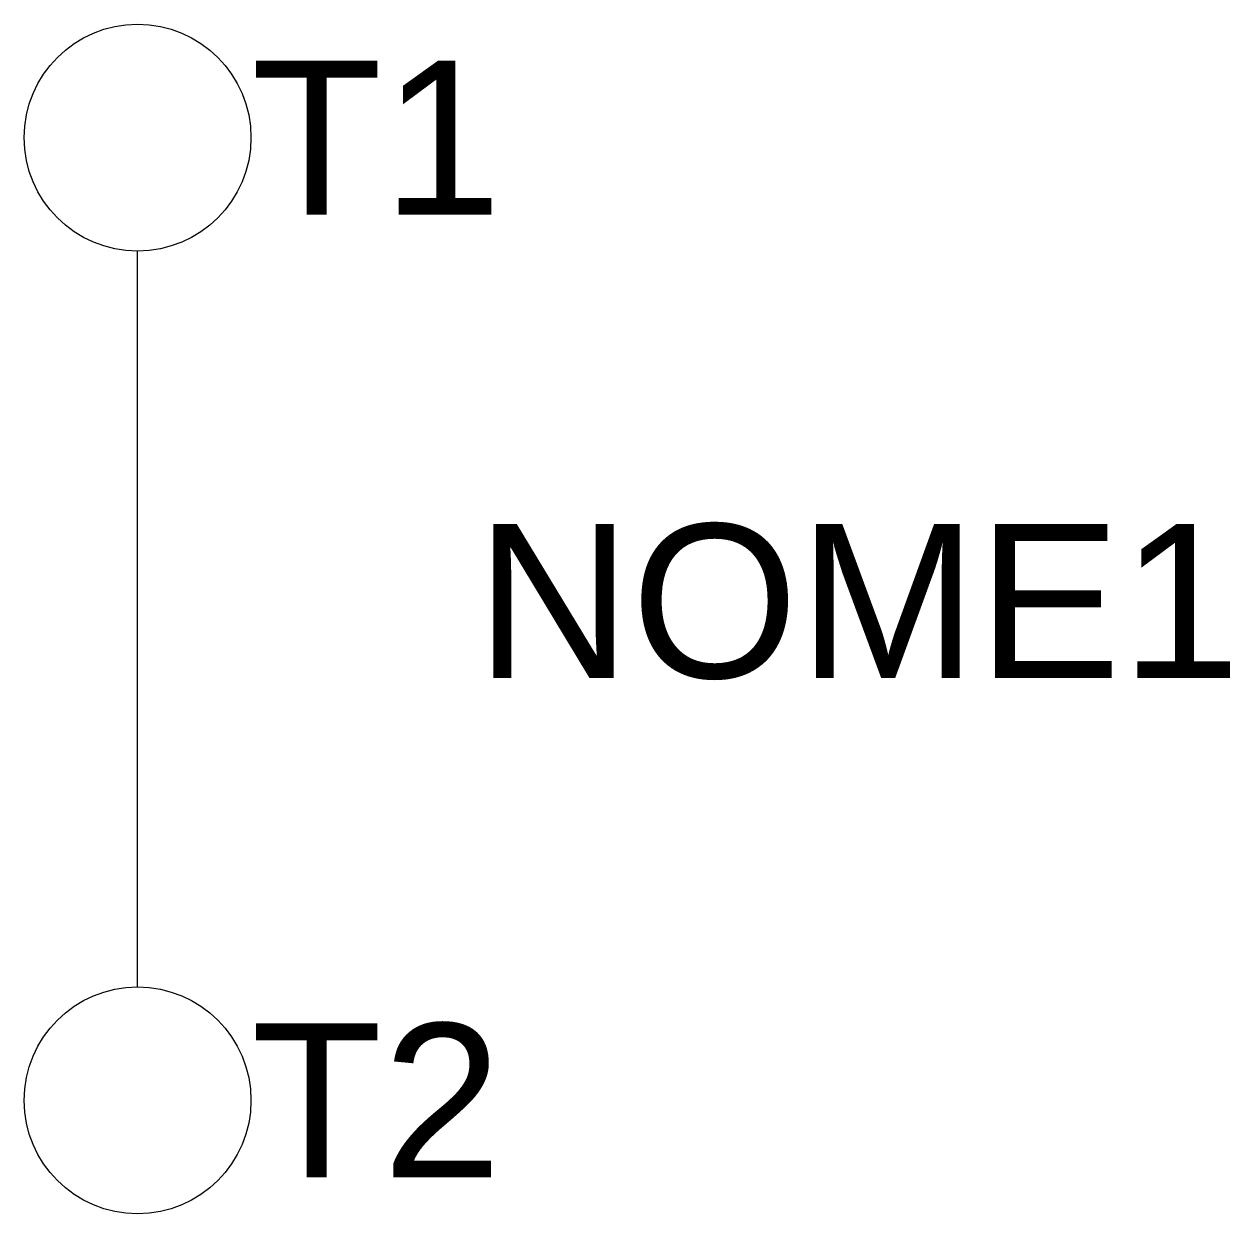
# Model space of a CAD drawing. Header units: millimetres. Extents: x -1.5 to 14.2, y 0 to 15.4.
import ezdxf
from ezdxf.enums import TextEntityAlignment as Align

# ---------------------------------------------------------------- set-up
doc = ezdxf.new("R2010")
doc.units = ezdxf.units.MM
doc.styles.get("Standard").update_dxf_attribs({"font": 'arial.ttf'})

msp = doc.modelspace()

# ---------------------------------------------------------------- linework, layer by layer
msp.add_line((0.016, 2.939), (0.016, 12.498))
for centre in [(0.016, 13.972), (0.016, 1.464)]:
    msp.add_circle(centre, 1.474)

# ---------------------------------------------------------------- texts
for tag, text, p in [('T1', 'T1', (1.491, 13.972)), ('T2', 'T2', (1.491, 1.464))]:
    msp.add_attdef(tag, text=text, height=2).set_placement(p, align=Align.MIDDLE_LEFT)
msp.add_attdef('NOME1', (4.412, 6.952), 'NOME1', height=2)

doc.saveas('drawing.dxf')
